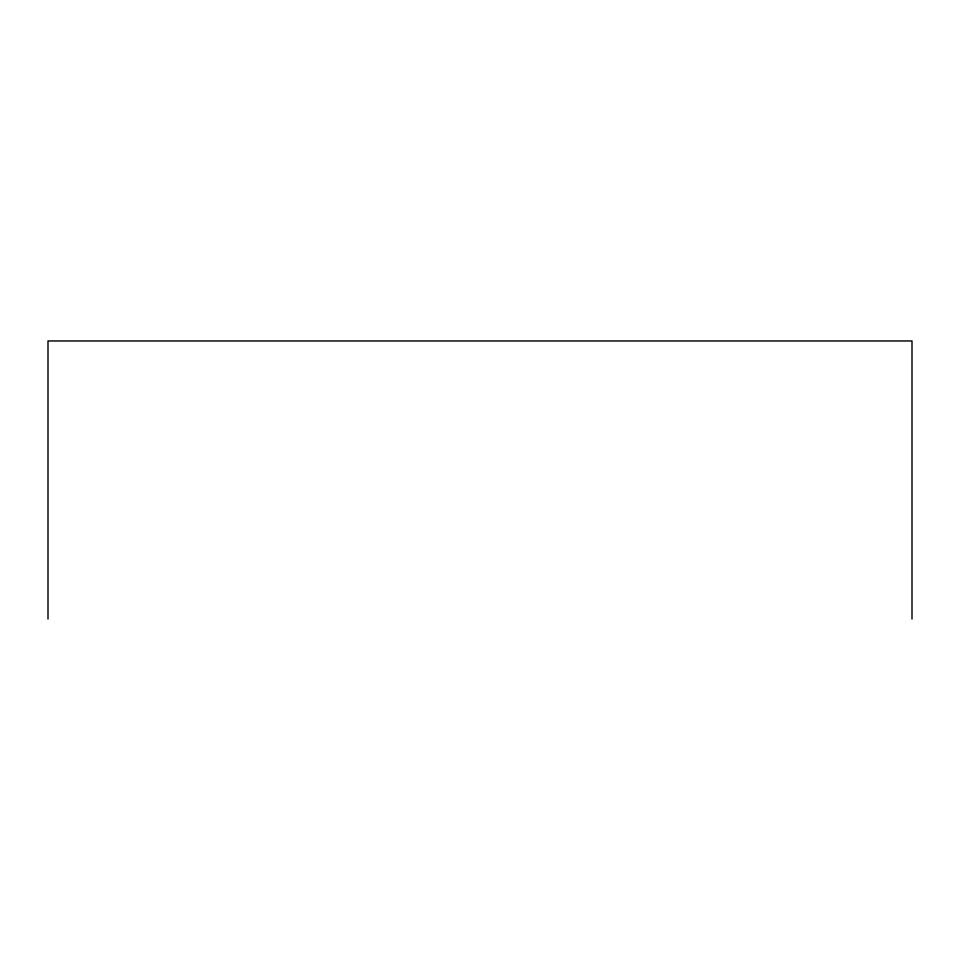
<?xml version="1.0" encoding="UTF-8"?>
<svg xmlns="http://www.w3.org/2000/svg" width="960" height="960" viewBox="0 0 960 960"><rect width="100%" height="100%" fill="white"/><g stroke="black" fill="none" stroke-linecap="round" stroke-linejoin="round"><path stroke-width="1.44" d="M912 619.032L912 340.968L48 340.968L48 619.032"/></g></svg>
